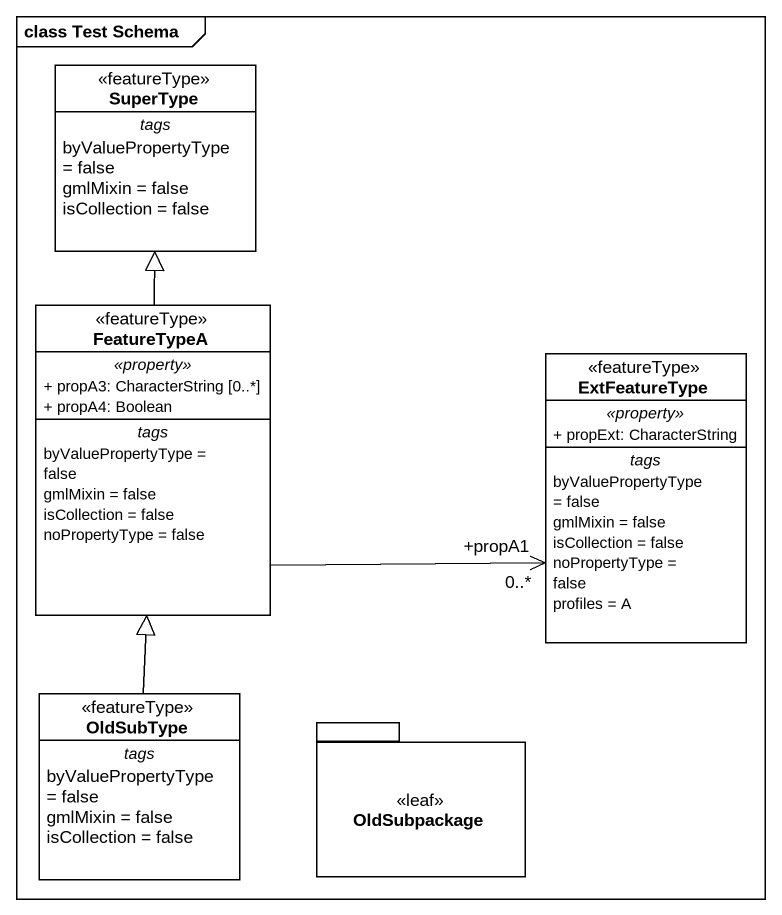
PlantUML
@startuml
mainframe class Test Schema
hide circle
hide empty members
skinparam classAttributeIconSize 0
class SuperType <<featureType>> {
  -- tags --
  byValuePropertyType = false
  gmlMixin = false
  isCollection = false
}
class FeatureTypeA <<featureType>> {
  .. <<property>> ..
  + propA3: CharacterString [0..*]
  + propA4: Boolean
  -- tags --
  byValuePropertyType = false
  gmlMixin = false
  isCollection = false
  noPropertyType = false
}
class ExtFeatureType <<featureType>> {
  .. <<property>> ..
  + propExt: CharacterString
  -- tags --
  byValuePropertyType = false
  gmlMixin = false
  isCollection = false
  noPropertyType = false
  profiles = A
}
class OldSubType <<featureType>> {
  -- tags --
  byValuePropertyType = false
  gmlMixin = false
  isCollection = false
}
package OldSubpackage <<leaf>> {
}
FeatureTypeA -up-|> SuperType
FeatureTypeA -right-> "+propA1\n0..*" ExtFeatureType
OldSubType -up-|> FeatureTypeA
@enduml
